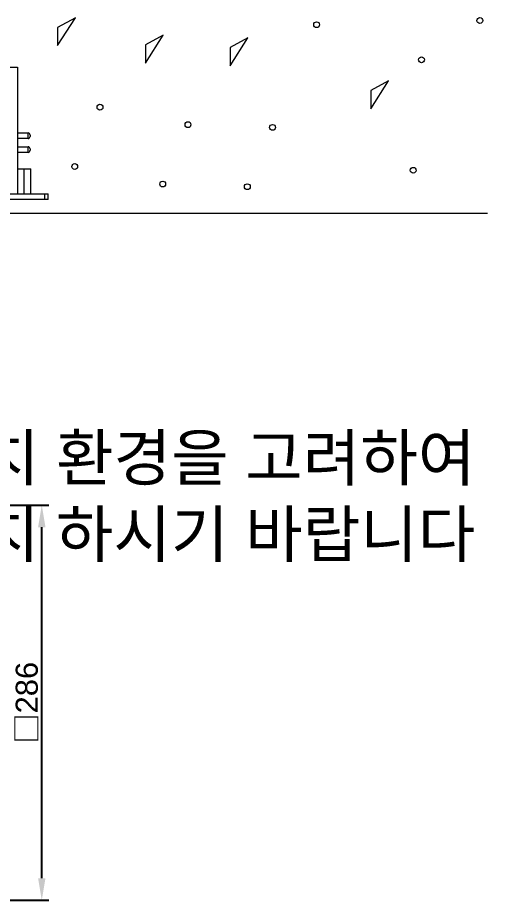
# Model space of a CAD drawing. Header units: millimetres. Extents: x 3895 to 4697, y -1269 to -217.
# Drawn here: x 4212 to 4297, y -501.4 to -341.7 of the extents above; entities that cross this region are included whole.
import ezdxf

# ---------------------------------------------------------------- set-up
doc = ezdxf.new("R2010")
doc.units = ezdxf.units.MM
doc.header["$LTSCALE"] = 0.1
doc.layers.get('0').update_dxf_attribs({"lineweight": 15})
doc.layers.add('DIM', color=3, linetype='Continuous', lineweight=13)
doc.layers.add('TEXT', color=2, linetype='Continuous', lineweight=18)
doc.styles.get("Standard").update_dxf_attribs({"font": 'arial.ttf'})
doc.dimstyles.new('ISO-25', dxfattribs={"dimtxt": 2.5, "dimasz": 2.5, "dimexe": 1.25, "dimexo": 0.625, "dimtad": 1, "dimlfac": 5, "dimtxsty": 'Standard', "dimcen": 2.5, "dimadec": 0, "dimazin": 0, "dimtfac": 1, "dimtmove": 0, "dimatfit": 3, "dimfxl": 1, "dimarcsym": 0})

# ---------------------------------------------------------------- blocks, each defined once
blk = doc.blocks.new('*D110')
at = {"layer": 'Defpoints', "color": 0, "transparency": 16777216}
for p in [(4197.15, -429.9), (4216.4, -429.9), (4197.13, -501.4)]:
    blk.add_point(p, dxfattribs=at)
at = {"layer": 'DIM', "color": 0, "lineweight": -2, "transparency": 16777216}
for p, q in [((4197.78, -429.9), (4217.65, -429.9)), ((4216.4, -497.4), (4216.4, -433.9)), ((4197.76, -501.4), (4217.65, -501.4))]:
    blk.add_line(p, q, dxfattribs=at)
at = {"layer": 'DIM', "color": 0, "transparency": 16777216}
for points in [[(4215.73, -433.9), (4217.07, -433.9), (4216.4, -429.9)], [(4215.73, -497.4), (4217.07, -497.4), (4216.4, -501.4)]]:
    blk.add_solid(points, dxfattribs=at)
at = {"layer": 'DIM', "color": 0, "transparency": 16777216, "insert": (4213.73, -465.65), "char_height": 4, "attachment_point": 5, "rotation": 90}
blk.add_mtext('{\\fGulim|b0|i0|c129|p50;□}286', dxfattribs=at)

msp = doc.modelspace()

# ---------------------------------------------------------------- linework, layer by layer
at = {"color": 7, "linetype": 'Continuous'}
for p, q in [((4129.2227, -350.7027), (4212.0371, -350.7027)), ((4212.0371, -350.7027), (4212.0371, -373.5955)), ((4212.0371, -362.587), (4213.9136, -362.587)), ((4213.9136, -363.5878), (4212.0371, -363.5878)), ((4213.9136, -363.5878), (4213.9136, -362.587)), ((4214.2889, -362.9623), (4214.2889, -363.2125)), ((4212.0371, -365.0889), (4213.9136, -365.0889)), ((4213.9136, -366.0897), (4213.9136, -365.0889)), ((4214.2889, -365.4642), (4214.2889, -365.7144)), ((4213.9136, -366.0897), (4212.0371, -366.0897)), ((4212.0371, -369.092), (4214.414, -369.092)), ((4213.163, -369.092), (4213.163, -373.5955)), ((4214.414, -373.5955), (4214.414, -369.092)), ((4165.2507, -373.5955), (4217.5414, -373.5955)), ((4216.9159, -373.5955), (4216.9159, -374.5963)), ((4217.5414, -374.5963), (4217.5414, -373.5955)), ((4217.5414, -374.5963), (4165.2507, -374.5963))]:
    msp.add_line(p, q, dxfattribs=at)
msp.add_line((4045.2776, -377.0983), (4296.9979, -377.0983))
for centre, start, end in [((4213.9136, -362.9623), 0, 90), ((4213.9136, -363.2125), 270.000769, 359.999528), ((4213.9136, -365.4642), 0, 90), ((4213.9136, -365.7144), 270.000769, 359.999528)]:
    msp.add_arc(centre, 0.3753, start, end, dxfattribs=at)
at = {"layer": 'TEXT', "color": 2}
for p, q in [((4222.472, -341.7585), (4219.2394, -343.4815)), ((4219.2394, -346.7839), (4222.472, -341.7585)), ((4219.2394, -343.4815), (4219.2394, -346.7839)), ((4238.384, -344.9147), (4235.1514, -346.6377)), ((4235.1514, -349.9401), (4238.384, -344.9147)), ((4253.6887, -345.4002), (4250.4561, -347.1232)), ((4250.4561, -350.4257), (4253.6887, -345.4002)), ((4235.1514, -346.6377), (4235.1514, -349.9401)), ((4250.4561, -347.1232), (4250.4561, -350.4257)), ((4279.1347, -353.1633), (4275.9021, -354.8863)), ((4275.9021, -358.1887), (4279.1347, -353.1633)), ((4275.9021, -354.8863), (4275.9021, -358.1887))]:
    msp.add_line(p, q, dxfattribs=at)
for centre in [(4266.119, -342.9967), (4295.646, -342.2496), (4285.0873, -349.3467), (4226.9295, -357.9257), (4242.8415, -361.0819), (4258.1462, -361.5675), (4222.3635, -368.6627), (4283.5922, -369.3305), (4238.2755, -371.8189), (4253.5801, -372.3045)]:
    msp.add_circle(centre, 0.527, dxfattribs=at)

# ---------------------------------------------------------------- texts
at = {"layer": 'DIM', "insert": (4294.8391, -440.1865), "char_height": 8.294062, "attachment_point": 9}
msp.add_mtext('{\\fGulim|b0|i0|c129|p50;제품 설치 높이는 설치 환경을 고려하여 \\P조정 및 설치 하시기 바랍니다}', dxfattribs=at)

# ---------------------------------------------------------------- dimensions: what is measured, and where the dimension line sits
at = {"layer": 'DIM'}
dim = msp.add_linear_dim(base=(4216.4, -429.903), p1=(4197.1344, -501.403), p2=(4197.1505, -429.903), angle=90, text='{\\fGulim|b0|i0|c129|p50;□}<>', dimstyle='ISO-25', override={"dimtxt": 4, "dimasz": 4, "dimlfac": 4, "dimfxl": 1.25}, dxfattribs=at)
dim.commit()
dim.dimension.update_dxf_attribs({"geometry": '*D110', "text_midpoint": (4216.4, -465.653), "dimtype": 160})

doc.saveas('drawing.dxf')
